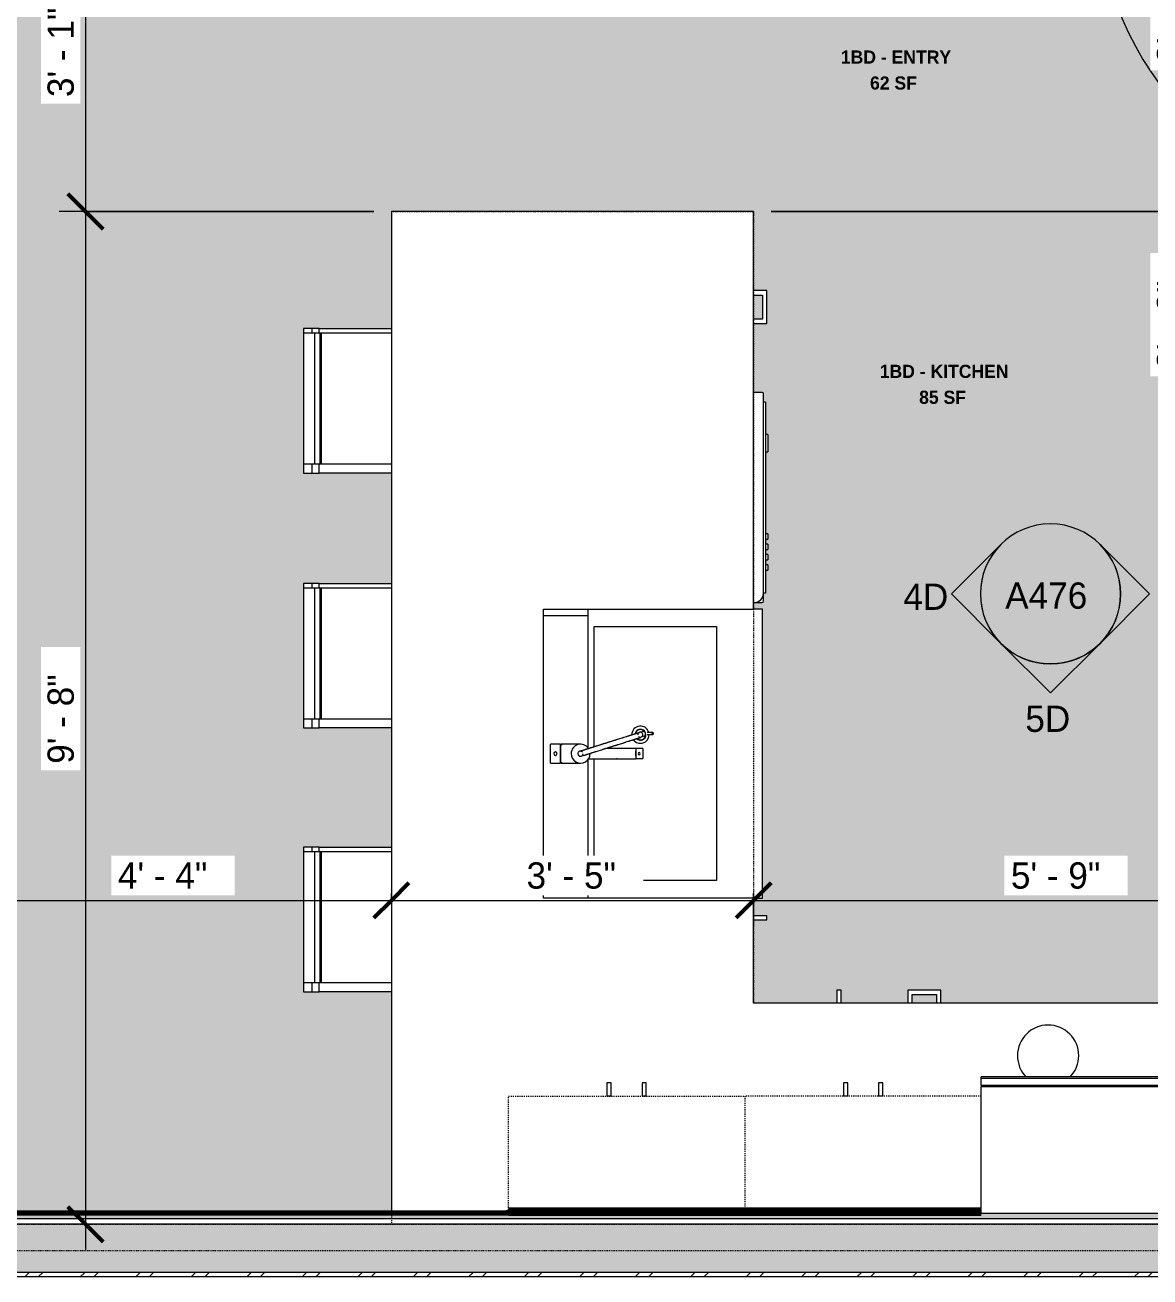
# Model space of a CAD drawing. Header units: inches. Extents: x 2887 to 5387, y 120 to 10852.
# Drawn here: x 4167.2 to 4295.7, y 10547.2 to 10690.2 of the extents above; entities that cross this region are included whole.
import ezdxf

# ---------------------------------------------------------------- set-up
doc = ezdxf.new("R2010")
doc.units = ezdxf.units.IN
doc.header["$MEASUREMENT"] = 0
doc.linetypes.add('Dash', pattern=[0.25, 0.125, -0.125])
doc.linetypes.add('Dash 3_32_', pattern=[0.1875, 0.09375, -0.09375])
for name, color, linetype, lineweight in [('0-3', 250, 'Continuous', 18), ('0-5', 130, 'Continuous', 5), ('A-ANNO-DIMS', 211, 'Continuous', 9), ('A-ANNO-DIMS-32', 211, 'Continuous', 9), ('A-AREA-IDEN', 2, 'Continuous', 9), ('A-DETL-1', 90, 'Dash 3_32_', 18), ('A-DOOR-1', 10, 'Continuous', 30), ('A-DOOR-2', 50, 'Continuous', 9), ('A-DOOR-FRAM-1', 10, 'Continuous', 30), ('A-WALL-1', 250, 'Continuous', 18), ('A-WALL-2', 113, 'Continuous', 70), ('A-WALL-3', 113, 'Continuous', 9), ('A-WALL-PATT-1', 50, 'Continuous', 9), ('A-WALL-PATT-2', 253, 'Continuous', 9), ('A-WALL-PATT-3', 8, 'Continuous', 9), ('G-ANNO-SYMB', 111, 'Continuous', 9), ('I-FURN', 30, 'Continuous', 9), ('I-WALL-1', 7, 'Continuous', 70), ('P-SANR-FIXT', 6, 'Continuous', 9), ('Q-CASE', 31, 'Continuous', 9), ('Q-CASE-3', 31, 'Dash', 9), ('Q-SPCQ', 91, 'Continuous', 9)]:
    doc.layers.add(name, color=color, linetype=linetype, lineweight=lineweight)
doc.layers.add('A-AREA-PATT-1', color=255, linetype='Continuous', lineweight=9, transparency=1)
doc.styles.add('Century Gothic', font='ufonts.com_century-gothic.ttf', dxfattribs={"height": 3})
doc.styles.add('Century Gothic_B_1', font='GOTHICB.TTF', dxfattribs={"height": 1.5})
doc.dimstyles.new('OD_1__HACK', dxfattribs={"dimscale": 12, "dimtxt": 3.132505, "dimasz": 0.333333, "dimexe": 0.25, "dimexo": 0.166667, "dimgap": 0.041667, "dimtad": 1, "dimdec": 0, "dimzin": 3, "dimdsep": 46, "dimlunit": 4, "dimtxsty": 'Century Gothic', "dimblk1": 'OBLIQUE', "dimblk2": 'OBLIQUE', "dimsah": 1, "dimcen": 0.09, "dimdle": 0.25, "dimazin": 0, "dimtfac": 1, "dimtdec": 4, "dimtix": 1, "dimtmove": 0, "dimatfit": 3, "dimfxl": 1, "dimtvp": 1, "dimtfill": 1, "dimfrac": 2, "dimtolj": 1, "dimtzin": 0, "dimarcsym": 2})
pattern_1 = [(0, (0, 0), (10.24, 2.56), [0.422, -7.258, 0.422, -7.258, -40.96]), (0, (0, 0), (10.24, 2.56), [-15.36, 0.422, -14.938, 0.422, -7.258, -17.92]), (0, (0, 0), (10.24, 2.56), [-38.4, 0.422, -4.698, 0.422, -12.378]), (120, (3.84, 1.28), (-7.33702503, 7.58810013), [0.422, -7.258, 0.422, -7.258, -40.96]), (120, (3.84, 1.28), (-7.33702503, 7.58810013), [-15.36, 0.422, -14.938, 0.422, -7.258, -17.92]), (120, (3.84, 1.28), (-7.33702503, 7.58810013), [-38.4, 0.422, -4.698, 0.422, -12.378]), (240, (5.12, 6.4), (-2.90297497, -10.14810013), [0.422, -7.258, 0.422, -7.258, -40.96]), (240, (5.12, 6.4), (-2.90297497, -10.14810013), [-15.36, 0.422, -14.938, 0.422, -7.258, -17.92]), (240, (5.12, 6.4), (-2.90297497, -10.14810013), [-38.4, 0.422, -4.698, 0.422, -12.378])]

# ---------------------------------------------------------------- blocks, each defined once
blk = doc.blocks.new('HOLLOW METAL - UNIT DOOR-2191979-2ND _ 3RD FLOOR - 1BD C - ADA TYPE B')
at = {"layer": 'A-DOOR-1'}
for p, q in [((18, 40.125), (16.25, 40.125)), ((16.25, 40.125), (16.25, 4.125)), ((18, 4.125), (18, 40.125)), ((16.25, 4.125), (18, 4.125))]:
    blk.add_line(p, q, dxfattribs=at)
at = {"layer": 'A-DOOR-2'}
blk.add_arc((18, 4.125), 36, 90, 180, dxfattribs=at)
at = {"layer": 'A-DOOR-FRAM-1'}
for p, q in [((-18, 4.125), (-20, 4.125)), ((-20, 4.125), (-20, -3.875)), ((-18, 2.1875), (-18, 4.125)), ((18, 4.125), (18, 2.1875)), ((20, 4.125), (18, 4.125)), ((20, -3.875), (20, 4.125)), ((-17.375, 2.1875), (-18, 2.1875)), ((-17.375, -1.9375), (-17.375, 2.1875)), ((18, 2.1875), (17.375, 2.1875)), ((17.375, 2.1875), (17.375, -1.9375)), ((-18, -3.875), (-18, -1.9375)), ((-18, -1.9375), (-17.375, -1.9375)), ((17.375, -1.9375), (18, -1.9375)), ((18, -1.9375), (18, -3.875)), ((-20, -3.875), (-18, -3.875)), ((18, -3.875), (20, -3.875))]:
    blk.add_line(p, q, dxfattribs=at)
blk = doc.blocks.new('CTR - 1st Phase - Common Walls_rvt-5-2ND _ 3RD FLOOR - 1BD C - ADA TYPE B')
at = {"layer": 'A-WALL-PATT-1'}
h = blk.add_hatch(dxfattribs=at)
h.set_pattern_fill('FP_1', color=256, style=0, pattern_type=2)
h.set_pattern_definition(pattern_1)
h.paths.add_polyline_path([(-3604.56, 10553.81), (-3487.3, 10553.81), (-3487.3, 10554.44), (-3745.41, 10554.44), (-3745.41, 10553.81), (-3609.48, 10553.81)], flags=0)
h.paths.add_polyline_path([(-3847.9, 10553.81), (-3783.41, 10553.81), (-3783.41, 10554.44), (-3852.47, 10554.44), (-3852.47, 10553.81)], flags=0)
h = blk.add_hatch(dxfattribs=at)
h.set_pattern_fill('FP_1', color=256, style=0, pattern_type=2)
h.set_pattern_definition(pattern_1)
h.paths.add_polyline_path([(-3852.47, 10547.16), (-3486.67, 10547.16), (-3486.67, 10547.19), (-3852.47, 10547.19)], flags=0)
at = {"layer": 'A-WALL-PATT-2'}
h = blk.add_hatch(dxfattribs=at)
h.set_pattern_fill('FP_2', color=256, style=0, pattern_type=2)
h.set_pattern_definition([(161.57, (0.16, 0.16), (-1.279773737, -0.000426766), [0, -9.107, 1.011, 0]), (18.43, (-0.16, 0.16), (-1.279773737, 0.000426766), [0, -9.107, 1.011, 0]), (108.43, (0.16, 0.16), (0.639452382, -3.199964008), [3.035, -7.083]), (71.57, (-0.16, 0.16), (0.639452382, 3.199964008), [3.035, -7.083])])
h.paths.add_polyline_path([(-3487.3, 10547.69), (-3486.67, 10547.69), (-3486.67, 10553.19), (-3852.47, 10553.19), (-3852.47, 10547.69), (-3491.48, 10547.69)], flags=0)
at = {"layer": 'A-WALL-PATT-3'}
h = blk.add_hatch(dxfattribs=at)
h.set_pattern_fill('FP_3', color=256, style=0, pattern_type=2)
h.set_pattern_definition([(45, (0, 0), (-3.1678384, 3.1678384), []), (45, (0, 4.8), (-3.1678384, 3.1678384), [])])
h.paths.add_polyline_path([(-3487.04, 10547.19), (-3486.67, 10547.19), (-3486.67, 10547.69), (-3852.47, 10547.69), (-3852.47, 10547.19), (-3487.3, 10547.19)], flags=0)
at = {"layer": 'A-WALL-1'}
for p, q in [((-3487.3, 10553.81), (-3745.41, 10553.81)), ((-3487.3, 10553.19), (-3745.41, 10553.19)), ((-3487.3, 10547.69), (-3852.47, 10547.69)), ((-3487.3, 10547.19), (-3852.47, 10547.19))]:
    blk.add_line(p, q, dxfattribs=at)
at = {"layer": 'I-WALL-1'}
blk.add_line((-3554.56, 10554.44), (-3745.41, 10554.44), dxfattribs=at)
at = {"layer": '0-3', "rotation": 89.99999999999359}
blk.add_blockref('HOLLOW METAL - UNIT DOOR-2191979-2ND _ 3RD FLOOR - 1BD C - ADA TYPE B', (-3501.17, 10686.89), dxfattribs=at)
blk = doc.blocks.new('Range - 24_ x 30_-2806124-2ND _ 3RD FLOOR - 1BD C - ADA TYPE B')
at = {"layer": 'Q-SPCQ'}
blk.add_line((28.75, -22), (29.5, -22), dxfattribs=at)
for centre, radius, start, end in [((6.5, -6), 3.5, 360, 180), ((23.5, -6), 3, 0, 180), ((6.5, -6), 3.5, 180, 223.5763), ((6.5, -6), 3.5, 316.4706, 0), ((23.5, -6), 3, 180, 209.3693), ((23.5, -6), 3, 306.1227, 0), ((6.5, -6), 3.5, 261.0228, 278.9772)]:
    blk.add_arc(centre, radius, start, end, dxfattribs=at)
blk = doc.blocks.new('Dishwasher_15404 - 34_ counter-2817256-2ND _ 3RD FLOOR - 1BD C - ADA TYPE B')
at = {"layer": 'Q-SPCQ'}
for p, q in [((26.68, 0), (25.74, 0)), ((26.87, -22.93), (26.87, -0.2)), ((27.12, -1.09), (26.87, -1.09)), ((27.12, -1.09), (27.12, -22.91)), ((27.37, -4.82), (27.12, -4.82)), ((27.37, -4.82), (27.37, -5.81)), ((27.12, -6.79), (27.37, -6.79)), ((27.37, -5.81), (27.37, -6.79)), ((27.37, -16.15), (27.12, -16.15)), ((27.12, -16.74), (27.37, -16.74)), ((27.37, -16.15), (27.37, -16.74)), ((27.37, -17.33), (27.12, -17.33)), ((27.12, -17.92), (27.37, -17.92)), ((27.37, -18.51), (27.12, -18.51)), ((27.37, -17.33), (27.37, -17.92)), ((27.37, -18.51), (27.37, -19.1)), ((27.12, -19.1), (27.37, -19.1)), ((27.37, -19.69), (27.12, -19.69)), ((27.37, -19.69), (27.37, -20.28)), ((27.12, -20.28), (27.37, -20.28)), ((25.74, -24), (25.8, -24)), ((25.8, -24), (26.68, -24)), ((27.12, -22.91), (26.87, -22.91)), ((26.87, -23.8), (26.87, -22.93))]:
    blk.add_line(p, q, dxfattribs=at)
for centre, radius, start, end in [((26.68, -0.2), 0.197, 360, 90), ((26.68, -0.2), 0.197, 15, 75), ((25.8, -22.93), 1.07, 270, 0), ((26.68, -23.8), 0.197, 270, 0)]:
    blk.add_arc(centre, radius, start, end, dxfattribs=at)
blk = doc.blocks.new('Bar_Stool_6722_1_ - Bar_Stool_6722_1_-1372833-2ND _ 3RD FLOOR - 1BD C - ADA TYPE B')
at = {"layer": 'I-FURN'}
for p, q in [((1, 0), (0, 0)), ((0, 0), (0, -0.98)), ((0, -0.98), (1, -0.98)), ((0, -0.98), (0, -1.78)), ((1, -1.24), (1, 0)), ((16, 0), (1, 0)), ((1, -1.91), (1, -1.24)), ((16, -1.24), (1, -1.24)), ((16.5, 0), (16, 0)), ((16, 0), (16, -1.24)), ((16, -0.98), (16.5, -0.98)), ((16, -1.24), (16, -1.91)), ((16.5, -0.98), (16.5, 0)), ((16.5, -1.78), (16.5, -0.98)), ((0, -1.78), (1, -1.78)), ((0, -10.02), (0, -1.78)), ((1, -1.91), (16, -1.91)), ((1, -2.03), (1, -1.91)), ((1, -10.02), (1, -2.03)), ((1, -2.03), (16, -2.03)), ((16, -1.78), (16.5, -1.78)), ((16, -1.91), (16, -2.03)), ((16, -2.03), (16, -10.02)), ((16.5, -1.78), (16.5, -10.02))]:
    blk.add_line(p, q, dxfattribs=at)
blk = doc.blocks.new('30quot_MicrowaveVent_11166 - 70cm miele oven-2804781-2ND _ 3RD FLOOR - 1BD C - ADA TYPE B')
at = {"layer": 'Q-CASE'}
for p, q in [((8.88, 16.6), (7.69, 16.6)), ((7.69, 15.63), (7.69, 16.55)), ((8.88, 16.55), (8.88, 15.63)), ((15.68, 15.6), (-14.2, 15.6)), ((-14.2, 15.39), (-14.2, 15.6)), ((-14.2, 14.61), (-14.2, 15.39)), ((15.68, 15.39), (-14.2, 15.39)), ((15.68, 14.61), (-14.2, 14.61)), ((-14.2, 0), (-14.2, 14.49)), ((-14.2, 14.49), (15.68, 14.49)), ((15.68, 15.6), (15.68, 15.39)), ((15.68, 15.39), (15.68, 14.61)), ((15.68, 14.49), (15.68, 0)), ((-14.2, 0), (15.68, 0))]:
    blk.add_line(p, q, dxfattribs=at)
blk = doc.blocks.new('300 Series Wall Hung Cabinet_302 - 27_ X 36_-2604985-2ND _ 3RD FLOOR - 1BD C - ADA TYPE B')
at = {"layer": 'Q-CASE'}
for p, q in [((-2.25, -13.19), (-1.76, -13.19)), ((-2.25, -13.19), (-2.25, -14.69)), ((-1.76, -14.69), (-1.76, -13.19)), ((1.75, -13.19), (2.24, -13.19)), ((1.75, -13.19), (1.75, -14.69)), ((2.24, -14.69), (2.24, -13.19)), ((-2.25, -14.69), (-1.76, -14.69)), ((1.75, -14.69), (2.24, -14.69))]:
    blk.add_line(p, q, dxfattribs=at)
at = {"layer": 'Q-CASE-3'}
for p, q in [((13.5, -0.19), (-13.5, -0.19)), ((-13.5, -0.19), (-13.5, -13.19)), ((13.5, -13.19), (13.5, -0.19)), ((-13.5, -13.19), (13.5, -13.19))]:
    blk.add_line(p, q, dxfattribs=at)
blk = doc.blocks.new('Base Cabinet 4 Drawer 254 - Base Cabinet 4 Drawer 254 15_-2584595-2ND _ 3RD FLOOR - 1BD C - ADA TYPE B')
at = {"layer": 'Q-CASE'}
for p, q in [((2.61, 25.5), (-1.14, 25.5)), ((-1.14, 25.5), (-1.14, 24)), ((-0.64, 24), (-0.64, 25)), ((-0.64, 25), (2.11, 25)), ((2.11, 25), (2.11, 24)), ((2.61, 24), (2.61, 25.5))]:
    blk.add_line(p, q, dxfattribs=at)
blk = doc.blocks.new('Vanity Cabinet-Double Door - 33_-2318066-2ND _ 3RD FLOOR - 1BD C - ADA TYPE B')
at = {"layer": 'Q-CASE'}
for p, q in [((-15.01, 6.79), (-15.01, 1.74)), ((16.49, 1.74), (16.49, 6.79))]:
    blk.add_line(p, q, dxfattribs=at)
blk = doc.blocks.new('Base Cabinet 3 Drawer 230 - Base Cabinet 3 Drawer 230 18_-2579417-2ND _ 3RD FLOOR - 1BD C - ADA TYPE B')
at = {"layer": 'Q-CASE'}
for p, q in [((2.61, 25.5), (-1.14, 25.5)), ((-1.14, 25.5), (-1.14, 24)), ((-0.64, 24), (-0.64, 25)), ((-0.64, 25), (2.11, 25)), ((2.11, 25), (2.11, 24)), ((2.61, 24), (2.61, 25.5))]:
    blk.add_line(p, q, dxfattribs=at)
blk = doc.blocks.new('kitchen_faucet_14143 - kitchen_faucet_14143-2439044-2ND _ 3RD FLOOR - 1BD C - ADA TYPE B')
at = {"layer": 'P-SANR-FIXT'}
for p, q in [((-6.3, 0.57), (-7.09, 0.57)), ((-7.09, -0.57), (-7.09, 0.57)), ((-0.9, 0.59), (-6.3, 0.59)), ((-6.3, 0.3), (-6.3, 0.59)), ((-6.3, 0.29), (-6.3, 0.15)), ((-6.3, 0.15), (-6.3, 0.29)), ((-6.3, 0.15), (-6.3, -0.15)), ((-6.3, -0.15), (-6.3, 0.15)), ((-3.97, 0.59), (-4.89, 0.59)), ((2.26, 1.08), (0, 1.08)), ((2.34, 1.02), (2.1, 1.02)), ((2.26, 1.08), (2.26, -1.08)), ((3.44, 1.08), (2.34, 1.08)), ((2.34, -1.08), (2.34, 1.08)), ((3.44, 1.08), (3.44, -1.08)), ((-7.09, -0.57), (-6.3, -0.57)), ((-6.3, -0.15), (-6.3, -0.29)), ((-6.3, -0.29), (-6.3, -0.15)), ((-6.3, -0.59), (-6.3, -0.3)), ((-6.3, -0.59), (-2.84, -0.59)), ((-4.89, -0.59), (-3.97, -0.59)), ((-0.93, -0.59), (-0.9, -0.59)), ((0, -1.08), (2.26, -1.08)), ((2.1, -1.02), (2.34, -1.02)), ((2.34, -1.08), (3.44, -1.08)), ((-7.58, -2.2), (-8.24, -2.2)), ((-8.24, -2.4), (-7.58, -2.4)), ((-7.41, -2.04), (-6.99, -1.91)), ((-6.81, -2.46), (-7.23, -2.59))]:
    blk.add_line(p, q, dxfattribs=at)
at = {"layer": 'P-SANR-FIXT', "flags": 128}
for points in [[(-0.06, 0.29), (-0.07, 0.29), (-0.07, 0.29), (-0.07, 0.29), (-0.07, 0.29), (-0.07, 0.29), (-0.08, 0.28), (-0.08, 0.28), (-0.09, 0.28), (-0.1, 0.28), (-0.1, 0.28), (-0.11, 0.27), (-0.26, 0.23), (-0.28, 0.22), (-0.3, 0.22), (-0.46, 0.16), (-0.49, 0.16), (-0.51, 0.15), (-0.54, 0.14), (-0.57, 0.13), (-0.6, 0.12), (-0.63, 0.11), (-0.66, 0.1), (-0.69, 0.09), (-0.72, 0.08), (-0.75, 0.07), (-0.78, 0.06), (-0.82, 0.05), (-0.85, 0.04), (-0.89, 0.03), (-0.92, 0.02), (-0.96, 0.01), (-1, 0), (-1.04, -0.02), (-1.07, -0.03), (-1.11, -0.04), (-1.15, -0.05), (-1.2, -0.07), (-1.24, -0.08), (-1.28, -0.09), (-1.32, -0.11), (-1.37, -0.12), (-1.41, -0.14), (-1.46, -0.15), (-1.5, -0.16), (-1.55, -0.18), (-1.6, -0.19), (-1.65, -0.21), (-1.69, -0.23), (-1.74, -0.24), (-1.79, -0.26), (-2.49, -0.48), (-2.55, -0.5), (-2.61, -0.51), (-2.67, -0.53), (-2.72, -0.55), (-2.78, -0.57), (-2.84, -0.59), (-2.9, -0.61), (-2.96, -0.62), (-3.02, -0.64), (-3.08, -0.66), (-3.14, -0.68), (-3.19, -0.7), (-3.25, -0.72), (-3.31, -0.74), (-3.37, -0.76), (-3.43, -0.77), (-3.49, -0.79), (-3.55, -0.81), (-3.61, -0.83), (-3.67, -0.85), (-3.73, -0.87), (-3.79, -0.89), (-3.85, -0.91), (-3.91, -0.92), (-3.97, -0.94), (-4.03, -0.96), (-4.09, -0.98), (-4.15, -1), (-4.21, -1.02), (-4.26, -1.04), (-4.32, -1.05), (-4.94, -1.25), (-4.99, -1.27), (-5.04, -1.28), (-5.09, -1.3), (-5.15, -1.31), (-5.2, -1.33), (-5.44, -1.41), (-5.48, -1.42), (-5.53, -1.43), (-5.57, -1.45), (-5.62, -1.46), (-5.66, -1.48), (-5.7, -1.49), (-5.75, -1.5), (-5.79, -1.52), (-5.83, -1.53), (-5.87, -1.54), (-5.91, -1.56), (-5.95, -1.57), (-5.99, -1.58), (-6.02, -1.59), (-6.06, -1.6), (-6.1, -1.61), (-6.13, -1.63), (-6.17, -1.64), (-6.2, -1.65), (-6.23, -1.66), (-6.26, -1.67), (-6.3, -1.68), (-6.33, -1.69), (-6.36, -1.7), (-6.38, -1.71), (-6.41, -1.71), (-6.44, -1.72), (-6.47, -1.73), (-6.49, -1.74), (-6.52, -1.75), (-6.54, -1.76), (-6.57, -1.76), (-6.59, -1.77), (-6.61, -1.78), (-6.63, -1.78), (-6.65, -1.79), (-6.67, -1.8), (-6.69, -1.8), (-6.71, -1.81), (-6.73, -1.81), (-6.74, -1.82), (-6.76, -1.82), (-6.77, -1.83), (-6.79, -1.83), (-6.8, -1.84), (-6.81, -1.84), (-6.83, -1.84), (-6.84, -1.85), (-6.85, -1.85), (-6.86, -1.85), (-6.87, -1.86), (-6.87, -1.86), (-6.88, -1.86), (-6.89, -1.86), (-6.89, -1.87), (-6.9, -1.87), (-6.9, -1.87), (-6.9, -1.87), (-6.91, -1.87), (-6.91, -1.87), (-6.91, -1.87), (-6.91, -1.87)], [(0.27, 0.18), (0.21, 0.23), (0.15, 0.28), (0.08, 0.3), (0, 0.3), (-0.08, 0.28), (-0.15, 0.25), (-0.2, 0.2), (-0.24, 0.13), (-0.27, 0.06), (-0.27, 0.02)], [(-0.22, -0.16), (-0.17, -0.22), (-0.1, -0.26), (-0.03, -0.28), (0.05, -0.29), (0.13, -0.27), (0.19, -0.23), (0.25, -0.18), (0.29, -0.12), (0.31, -0.04), (0.32, 0.03), (0.3, 0.11), (0.27, 0.18)], [(0.11, -0.27), (0.11, -0.27), (0.11, -0.27), (0.11, -0.28), (0.11, -0.28), (0.1, -0.28), (0.1, -0.28), (0.09, -0.28), (0.09, -0.28), (0.08, -0.28), (0.07, -0.29), (0.06, -0.29), (-0.08, -0.34), (-0.1, -0.34), (-0.12, -0.35), (-0.14, -0.35), (-0.16, -0.36), (-0.18, -0.37), (-0.2, -0.37), (-0.23, -0.38), (-0.25, -0.39), (-0.27, -0.4), (-0.3, -0.4), (-0.32, -0.41), (-0.35, -0.42), (-0.38, -0.43), (-0.41, -0.44), (-0.44, -0.45), (-0.46, -0.46), (-0.5, -0.47), (-0.53, -0.48), (-0.56, -0.49), (-0.59, -0.5), (-0.62, -0.51), (-0.66, -0.52), (-0.69, -0.53), (-0.73, -0.54), (-0.77, -0.55), (-0.8, -0.56), (-0.84, -0.58), (-0.88, -0.59), (-0.92, -0.6), (-0.96, -0.61), (-1, -0.63), (-1.04, -0.64), (-1.08, -0.65), (-1.13, -0.67), (-1.17, -0.68), (-1.22, -0.69), (-1.26, -0.71), (-1.31, -0.72), (-1.35, -0.74), (-1.4, -0.75), (-1.45, -0.77), (-1.5, -0.78), (-1.54, -0.8), (-1.59, -0.81), (-1.64, -0.83), (-1.69, -0.84), (-1.75, -0.86), (-1.8, -0.88), (-1.85, -0.89), (-1.9, -0.91), (-1.96, -0.93), (-2.01, -0.94), (-2.06, -0.96), (-2.12, -0.98), (-2.18, -1), (-2.23, -1.01), (-2.29, -1.03), (-2.34, -1.05), (-2.4, -1.07), (-2.46, -1.09), (-2.52, -1.1), (-2.57, -1.12), (-2.63, -1.14), (-2.69, -1.16), (-2.75, -1.18), (-2.81, -1.2), (-2.87, -1.21), (-2.93, -1.23), (-2.99, -1.25), (-3.05, -1.27), (-3.1, -1.29), (-3.16, -1.31), (-3.22, -1.33), (-3.28, -1.35), (-3.34, -1.37), (-3.4, -1.38), (-3.46, -1.4), (-3.52, -1.42), (-3.58, -1.44), (-3.64, -1.46), (-3.7, -1.48), (-3.76, -1.5), (-3.82, -1.52), (-3.88, -1.53), (-3.94, -1.55), (-4, -1.57), (-4.05, -1.59), (-4.11, -1.61), (-4.74, -1.8), (-4.79, -1.82), (-4.84, -1.84), (-4.89, -1.85), (-4.94, -1.87), (-4.99, -1.89), (-5.22, -1.96), (-5.27, -1.97), (-5.32, -1.99), (-5.36, -2), (-5.41, -2.02), (-5.45, -2.03), (-5.49, -2.04), (-5.54, -2.06), (-5.58, -2.07), (-5.62, -2.08), (-5.66, -2.1), (-5.7, -2.11), (-5.74, -2.12), (-5.78, -2.13), (-5.82, -2.15), (-5.85, -2.16), (-5.89, -2.17), (-5.93, -2.18), (-5.96, -2.19), (-6, -2.2), (-6.03, -2.21), (-6.06, -2.22), (-6.09, -2.23), (-6.13, -2.24), (-6.16, -2.25), (-6.19, -2.26), (-6.21, -2.27), (-6.24, -2.28), (-6.27, -2.29), (-6.3, -2.3), (-6.32, -2.3), (-6.35, -2.31), (-6.37, -2.32), (-6.39, -2.33), (-6.42, -2.33), (-6.44, -2.34), (-6.46, -2.35), (-6.48, -2.35), (-6.5, -2.36), (-6.52, -2.37), (-6.54, -2.37), (-6.55, -2.38), (-6.57, -2.38), (-6.59, -2.39), (-6.6, -2.39), (-6.61, -2.4), (-6.63, -2.4), (-6.64, -2.41), (-6.65, -2.41), (-6.66, -2.41), (-6.67, -2.42), (-6.68, -2.42), (-6.69, -2.42), (-6.7, -2.42), (-6.7, -2.43), (-6.71, -2.43), (-6.72, -2.43), (-6.72, -2.43), (-6.72, -2.43), (-6.73, -2.43), (-6.73, -2.43), (-6.73, -2.43), (-6.73, -2.43)], [(-6.59, -1.97), (-6.61, -1.94), (-6.67, -1.9), (-6.74, -1.87), (-6.82, -1.86), (-6.9, -1.87), (-6.97, -1.9), (-7.03, -1.94), (-7.08, -2), (-7.1, -2.08), (-7.11, -2.15)], [(-7.11, -2.15), (-7.1, -2.23), (-7.08, -2.3), (-7.03, -2.36), (-6.97, -2.41), (-6.9, -2.44), (-6.82, -2.45), (-6.74, -2.44), (-6.67, -2.41), (-6.61, -2.36), (-6.56, -2.3), (-6.53, -2.23), (-6.52, -2.15)]]:
    blk.add_lwpolyline(points, dxfattribs=at)
at = {"layer": 'P-SANR-FIXT'}
for centre, radius, start, end in [((-6.69, 0), 0.118, 0, 180), ((0, 0), 1.08, 360, 180), ((2.88, 0), 0.197, 0, 180), ((-6.83, -2.16), 0.984, 35.2428, 180), ((-6.69, 0), 0.118, 180, 360), ((0, 0), 1.08, 180, 181.7622), ((0, 0), 1.08, 212.8582, 360), ((2.88, 0), 0.197, 180, 0), ((-6.83, -2.16), 0.984, 180, 182.6491), ((-6.83, -2.16), 0.984, 193.8453, 360), ((-6.83, -2.16), 0.63, 45.7781, 180), ((-6.83, -2.16), 0.63, 180, 349.8101), ((-6.83, -2.16), 0.591, 168.6397, 180), ((-6.83, -2.16), 0.591, 180, 227.1165), ((-6.83, -2.16), 0.591, 48.0157, 168.6397), ((-6.83, -2.16), 0.591, 227.1165, 347.8677)]:
    blk.add_arc(centre, radius, start, end, dxfattribs=at)
for centre, major_axis, ratio, start_param, end_param in [((-3.97, 0), (0, 0.591), 0.906308, 6.104473, 6.736574), ((-3.97, 0), (0, 0.591), 0.906308, 2.688204, 3.320305), ((-8.24, -2.3), (0, 0.0984), 0.984808, 4.712389, 7.853982), ((-8.24, -2.3), (0, 0.0984), 0.984808, 1.570796, 4.712389)]:
    blk.add_ellipse(centre, major_axis=major_axis, ratio=ratio, start_param=start_param, end_param=end_param, dxfattribs=at)
blk = doc.blocks.new('Stainless Steel Farmhous Kitchen Sink - Stainless Steel Farmhous Kitchen Sink-2443921-2ND _ 3RD FLOOR - 1BD C - ADA TYPE B')
at = {"layer": 'P-SANR-FIXT'}
for p, q in [((-17.22, -2.25), (-33, -2.25)), ((0, -2.25), (-15.78, -2.25)), ((-31, -16.96), (-31, -3)), ((-31, -3), (-17.09, -3)), ((-15.72, -3), (-2, -3)), ((-2, -3), (-2, -16.96)), ((-2, -16.96), (-31, -16.96)), ((-33, -21.2), (-33, -22.2)), ((0, -22.2), (0, -21.2)), ((-33, -22.2), (0, -22.2))]:
    blk.add_line(p, q, dxfattribs=at)
blk = doc.blocks.new('Base Cabinet Corner 197 - Base Cabinet Corner 197-2565125-2ND _ 3RD FLOOR - 1BD C - ADA TYPE B')
at = {"layer": 'Q-CASE'}
for p, q in [((10.24, -24), (10.24, -25.5)), ((10.73, -25.5), (10.73, -24)), ((10.24, -25.5), (10.73, -25.5)), ((2.23, -33.51), (0.74, -33.51)), ((0.74, -34), (2.23, -34)), ((2.23, -34), (2.23, -33.51))]:
    blk.add_line(p, q, dxfattribs=at)
blk = doc.blocks.new('300 Series Wall Hung Cabinet_302 - 27_ X 36_-2605031-2ND _ 3RD FLOOR - 1BD C - ADA TYPE B')
at = {"layer": 'Q-CASE'}
for p, q in [((-1.76, 14.69), (-2.25, 14.69)), ((-2.25, 14.69), (-2.25, 13.19)), ((-1.76, 13.19), (-1.76, 14.69)), ((2.24, 14.69), (1.75, 14.69)), ((1.75, 14.69), (1.75, 13.19)), ((2.24, 13.19), (2.24, 14.69)), ((-1.76, 13.19), (-2.25, 13.19)), ((2.24, 13.19), (1.75, 13.19))]:
    blk.add_line(p, q, dxfattribs=at)
at = {"layer": 'Q-CASE-3'}
for p, q in [((-13.5, 0.19), (-13.5, 13.19)), ((-13.5, 13.19), (13.5, 13.19)), ((13.5, 13.19), (13.5, 0.19)), ((13.5, 0.19), (-13.5, 0.19))]:
    blk.add_line(p, q, dxfattribs=at)
blk = doc.blocks.new('Elevation - Filled Arrow-152140-2ND _ 3RD FLOOR - 1BD C - ADA TYPE B')
at = {"layer": 'G-ANNO-SYMB'}
for start, end in [(360, 180), (180, 360)]:
    blk.add_arc((0, 0), 0.25, start, end, dxfattribs=at)
blk = doc.blocks.new('Elevation - Filled Arrow-151867-2ND _ 3RD FLOOR - 1BD C - ADA TYPE B')
at = {"layer": 'G-ANNO-SYMB'}
for p, q in [((0, 0.3536), (-0.1768, 0.1768)), ((0.1768, 0.1768), (0, 0.3536))]:
    blk.add_line(p, q, dxfattribs=at)
blk.add_arc((0, 0), 0.25, 45, 135, dxfattribs=at)
blk = doc.blocks.new('DIMBLOCK99-2ND _ 3RD FLOOR - 1BD C - ADA TYPE B')
at = {"layer": 'A-ANNO-DIMS-32', "lineweight": 50}
for p, q in [((4157.05, 10590.18), (4159.05, 10592.18)), ((4209.02, 10590.18), (4211.02, 10592.18)), ((4157.05, 10590.18), (4155.05, 10588.18)), ((4209.02, 10590.18), (4207.02, 10588.18))]:
    blk.add_line(p, q, dxfattribs=at)
at = {"layer": 'A-ANNO-DIMS-32'}
for p, q in [((4157.05, 10591.01), (4157.05, 10587.18)), ((4157.05, 10590.18), (4157.05, 10591.01)), ((4157.05, 10590.18), (4209.02, 10590.18)), ((4209.02, 10591.01), (4209.02, 10587.18)), ((4209.02, 10590.18), (4209.02, 10591.01))]:
    blk.add_line(p, q, dxfattribs=at)
at = {"layer": 'A-ANNO-DIMS-32', "color": 0, "insert": (4177.79, 10594.52), "char_height": 3, "width": 12.5897, "attachment_point": 1, "line_spacing_factor": 0.984502, "style": 'Century Gothic', "bg_fill": 3, "box_fill_scale": 1.25, "bg_fill_color": 256, "bg_fill_true_color": 13158600, "bg_fill_transparency": 0}
blk.add_mtext('4\' - 4"', dxfattribs=at)
blk = doc.blocks.new('_Oblique')
at = {"color": 0, "linetype": 'ByBlock', "lineweight": -2}
blk.add_line((-0.5, -0.5), (0.5, 0.5), dxfattribs=at)
blk = doc.blocks.new('DIMBLOCK100-2ND _ 3RD FLOOR - 1BD C - ADA TYPE B')
at = {"layer": 'A-ANNO-DIMS-32', "lineweight": 50}
for p, q in [((4209.02, 10590.18), (4211.02, 10592.18)), ((4250.4, 10590.18), (4252.4, 10592.18)), ((4209.02, 10590.18), (4207.02, 10588.18)), ((4250.4, 10590.18), (4248.4, 10588.18))]:
    blk.add_line(p, q, dxfattribs=at)
at = {"layer": 'A-ANNO-DIMS-32'}
for p, q in [((4209.02, 10591.01), (4209.02, 10587.18)), ((4209.02, 10590.18), (4209.02, 10591.01)), ((4209.02, 10590.18), (4250.4, 10590.18)), ((4250.4, 10591.01), (4250.4, 10587.18)), ((4250.4, 10590.18), (4250.4, 10591.01))]:
    blk.add_line(p, q, dxfattribs=at)
at = {"layer": 'A-ANNO-DIMS-32', "color": 0, "insert": (4224.46, 10594.52), "char_height": 3, "width": 12.5897, "attachment_point": 1, "line_spacing_factor": 0.984502, "style": 'Century Gothic', "bg_fill": 3, "box_fill_scale": 1.25, "bg_fill_color": 256, "bg_fill_true_color": 13158600, "bg_fill_transparency": 0}
blk.add_mtext('3\' - 5"', dxfattribs=at)
blk = doc.blocks.new('DIMBLOCK101-2ND _ 3RD FLOOR - 1BD C - ADA TYPE B')
at = {"layer": 'A-ANNO-DIMS-32', "lineweight": 50}
for p, q in [((4250.4, 10590.18), (4252.4, 10592.18)), ((4319.65, 10590.18), (4321.65, 10592.18)), ((4250.4, 10590.18), (4248.4, 10588.18)), ((4319.65, 10590.18), (4317.65, 10588.18))]:
    blk.add_line(p, q, dxfattribs=at)
at = {"layer": 'A-ANNO-DIMS-32'}
for p, q in [((4250.4, 10591.01), (4250.4, 10587.18)), ((4250.4, 10590.18), (4250.4, 10591.01)), ((4250.4, 10590.18), (4319.65, 10590.18)), ((4319.65, 10591.01), (4319.65, 10587.18)), ((4319.65, 10590.18), (4319.65, 10591.01))]:
    blk.add_line(p, q, dxfattribs=at)
at = {"layer": 'A-ANNO-DIMS-32', "color": 0, "insert": (4279.78, 10594.52), "char_height": 3, "width": 12.5897, "attachment_point": 1, "line_spacing_factor": 0.984502, "style": 'Century Gothic', "bg_fill": 3, "box_fill_scale": 1.25, "bg_fill_color": 256, "bg_fill_true_color": 13158600, "bg_fill_transparency": 0}
blk.add_mtext('5\' - 9"', dxfattribs=at)
blk = doc.blocks.new('DIMBLOCK105-2ND _ 3RD FLOOR - 1BD C - ADA TYPE B')
at = {"layer": 'A-ANNO-DIMS-32', "lineweight": 50}
for p, q in [((4174.09, 10705.5), (4172.09, 10707.5)), ((4174.09, 10705.5), (4176.09, 10703.5)), ((4174.09, 10668.86), (4172.09, 10670.86)), ((4174.09, 10668.86), (4176.09, 10666.86))]:
    blk.add_line(p, q, dxfattribs=at)
at = {"layer": 'A-ANNO-DIMS-32'}
for p, q in [((4174.92, 10705.5), (4171.09, 10705.5)), ((4174.09, 10705.5), (4174.09, 10668.86)), ((4174.09, 10705.5), (4174.92, 10705.5)), ((4207.02, 10668.86), (4171.09, 10668.86)), ((4174.09, 10668.86), (4207.02, 10668.86))]:
    blk.add_line(p, q, dxfattribs=at)
at = {"layer": 'A-ANNO-DIMS-32', "color": 0, "insert": (4169.75, 10681.93), "char_height": 3, "width": 12.5897, "attachment_point": 1, "rotation": 90, "line_spacing_factor": 0.984502, "style": 'Century Gothic', "bg_fill": 3, "box_fill_scale": 1.25, "bg_fill_color": 256, "bg_fill_true_color": 13158600, "bg_fill_transparency": 0}
blk.add_mtext('3\' - 1"', dxfattribs=at)
blk = doc.blocks.new('DIMBLOCK106-2ND _ 3RD FLOOR - 1BD C - ADA TYPE B')
at = {"layer": 'A-ANNO-DIMS-32', "lineweight": 50}
for p, q in [((4174.09, 10668.86), (4172.09, 10670.86)), ((4174.09, 10668.86), (4176.09, 10666.86)), ((4174.09, 10553.19), (4172.09, 10555.19)), ((4174.09, 10553.19), (4176.09, 10551.19))]:
    blk.add_line(p, q, dxfattribs=at)
at = {"layer": 'A-ANNO-DIMS-32'}
for p, q in [((4207.02, 10668.86), (4171.09, 10668.86)), ((4174.09, 10668.86), (4174.09, 10550.19)), ((4174.09, 10668.86), (4207.02, 10668.86)), ((4174.92, 10553.19), (4171.09, 10553.19)), ((4174.09, 10553.19), (4174.92, 10553.19))]:
    blk.add_line(p, q, dxfattribs=at)
at = {"layer": 'A-ANNO-DIMS-32', "color": 0, "insert": (4169.75, 10605.78), "char_height": 3, "width": 12.5897, "attachment_point": 1, "rotation": 90, "line_spacing_factor": 0.984502, "style": 'Century Gothic', "bg_fill": 3, "box_fill_scale": 1.25, "bg_fill_color": 256, "bg_fill_true_color": 13158600, "bg_fill_transparency": 0}
blk.add_mtext('9\' - 8"', dxfattribs=at)
blk = doc.blocks.new('DIMBLOCK110-2ND _ 3RD FLOOR - 1BD C - ADA TYPE B')
at = {"layer": 'A-ANNO-DIMS-32', "lineweight": 50}
for p, q in [((4300.8, 10713.12), (4298.8, 10715.12)), ((4300.8, 10713.12), (4302.8, 10711.12)), ((4300.8, 10668.86), (4298.8, 10670.86)), ((4300.8, 10668.86), (4302.8, 10666.86))]:
    blk.add_line(p, q, dxfattribs=at)
at = {"layer": 'A-ANNO-DIMS-32'}
for p, q in [((4310.58, 10713.12), (4297.8, 10713.12)), ((4300.8, 10713.12), (4300.8, 10668.86)), ((4300.8, 10713.12), (4310.58, 10713.12)), ((4252.4, 10668.86), (4303.8, 10668.86)), ((4300.8, 10668.86), (4252.4, 10668.86))]:
    blk.add_line(p, q, dxfattribs=at)
at = {"layer": 'A-ANNO-DIMS-32', "color": 0, "insert": (4296.46, 10685.75), "char_height": 3, "width": 12.5897, "attachment_point": 1, "rotation": 90, "line_spacing_factor": 0.984502, "style": 'Century Gothic', "bg_fill": 3, "box_fill_scale": 1.25, "bg_fill_color": 256, "bg_fill_true_color": 13158600, "bg_fill_transparency": 0}
blk.add_mtext('3\' - 8"', dxfattribs=at)
blk = doc.blocks.new('DIMBLOCK111-2ND _ 3RD FLOOR - 1BD C - ADA TYPE B')
at = {"layer": 'A-ANNO-DIMS-32', "lineweight": 50}
for p, q in [((4300.8, 10668.86), (4298.8, 10670.86)), ((4300.8, 10668.86), (4302.8, 10666.86)), ((4300.8, 10643.19), (4298.8, 10645.19)), ((4300.8, 10643.19), (4302.8, 10641.19))]:
    blk.add_line(p, q, dxfattribs=at)
at = {"layer": 'A-ANNO-DIMS-32'}
for p, q in [((4252.4, 10668.86), (4303.8, 10668.86)), ((4300.8, 10668.86), (4252.4, 10668.86)), ((4300.8, 10668.86), (4300.8, 10643.19)), ((4324.03, 10643.19), (4297.8, 10643.19)), ((4300.8, 10643.19), (4324.03, 10643.19))]:
    blk.add_line(p, q, dxfattribs=at)
at = {"layer": 'A-ANNO-DIMS-32', "color": 0, "insert": (4296.46, 10650.78), "char_height": 3, "width": 12.5897, "attachment_point": 1, "rotation": 90, "line_spacing_factor": 0.984502, "style": 'Century Gothic', "bg_fill": 3, "box_fill_scale": 1.25, "bg_fill_color": 256, "bg_fill_true_color": 13158600, "bg_fill_transparency": 0}
blk.add_mtext('2\' - 2"', dxfattribs=at)

msp = doc.modelspace()

# ---------------------------------------------------------------- hatches: boundary and pattern name
at = {"layer": 'A-AREA-PATT-1'}
h = msp.add_hatch(color=256, dxfattribs=at)
h.paths.add_polyline_path([(4253.87, 10661.79), (4325.65, 10661.79), (4325.65, 10668.89), (4327.59, 10668.89), (4327.59, 10669.51), (4329.53, 10669.51), (4329.53, 10704.26), (4327.59, 10704.26), (4327.59, 10704.89), (4325.65, 10704.89), (4325.65, 10710.33), (4309.79, 10710.33), (4309.79, 10719.25), (4309.2, 10719.25), (4309.2, 10722.25), (4312.58, 10722.25), (4312.58, 10758.25), (4309.2, 10758.25), (4309.2, 10761.25), (4309.79, 10761.25), (4309.79, 10764.4), (4284.58, 10764.4), (4284.58, 10763.81), (4281.58, 10763.81), (4281.58, 10767.19), (4247.58, 10767.19), (4247.58, 10763.81), (4244.87, 10763.81), (4244.87, 10762.75), (4245.2, 10762.75), (4245.2, 10760.25), (4244.45, 10760.25), (4244.45, 10760), (4243.08, 10760), (4243.08, 10737), (4244.45, 10737), (4244.45, 10711.75), (4245.2, 10711.75), (4245.2, 10709.25), (4244.87, 10709.25), (4244.87, 10702.71), (4209.02, 10702.71), (4209.02, 10668.86), (4250.4, 10668.86), (4250.4, 10661.79), (4252.2, 10661.79)], flags=0)
h.paths.add_polyline_path([(4325.26, 10703.14), (4289.65, 10703.14), (4289.65, 10704.89), (4325.65, 10704.89), (4325.65, 10703.14)], flags=0)
h.paths.add_polyline_path([(4243.08, 10712), (4243.08, 10735), (4242.08, 10735), (4242.08, 10712)], flags=0)
h = msp.add_hatch(color=256, dxfattribs=at)
h.paths.add_polyline_path([(4198.56, 10554.44), (4209.02, 10554.44), (4209.02, 10579.75), (4199, 10579.75), (4199, 10596.25), (4209.02, 10596.25), (4209.02, 10609.87), (4199, 10609.87), (4199, 10626.37), (4209.02, 10626.37), (4209.02, 10638.99), (4199, 10638.99), (4199, 10655.49), (4209.02, 10655.49), (4209.02, 10702.71), (4178.58, 10702.71), (4178.58, 10702.12), (4175.58, 10702.12), (4175.58, 10705.5), (4141.58, 10705.5), (4141.58, 10702.12), (4138.58, 10702.12), (4138.58, 10702.71), (3979.1, 10702.71), (3979.1, 10554.44), (4030.54, 10554.44), (4030.54, 10569.31), (4031.2, 10569.31), (4031.2, 10569.35), (4031.69, 10569.35), (4031.69, 10569.31), (4046.88, 10569.31), (4046.88, 10569.35), (4047.88, 10569.35), (4047.88, 10569.31), (4048.54, 10569.31), (4048.54, 10565.31), (4084.54, 10565.31), (4084.54, 10569.31), (4085.2, 10569.31), (4085.2, 10569.35), (4086.2, 10569.35), (4086.2, 10569.31), (4101.39, 10569.31), (4101.39, 10569.35), (4101.88, 10569.35), (4101.88, 10569.31), (4102.54, 10569.31), (4102.54, 10554.44), (4170.41, 10554.44)], flags=0)
h.paths.add_polyline_path([(4149.55, 10566.26), (4122.05, 10566.26), (4122.05, 10572.26), (4121.05, 10572.26), (4121.05, 10608.26), (4122.05, 10608.26), (4122.05, 10614.26), (4157.05, 10614.26), (4157.05, 10566.26), (4153.04, 10566.26)], flags=0)
h.paths.add_polyline_path([(4001.48, 10566.26), (3983.05, 10566.26), (3983.05, 10614.26), (4018.05, 10614.26), (4018.05, 10608.26), (4019.05, 10608.26), (4019.05, 10572.26), (4018.05, 10572.26), (4018.05, 10566.26), (4006.57, 10566.26)], flags=0)
h.paths.add_polyline_path([(4089.53, 10617.59), (4034.05, 10617.59), (4034.05, 10618.59), (4028.05, 10618.59), (4028.05, 10653.59), (4112.05, 10653.59), (4112.05, 10618.59), (4106.05, 10618.59), (4106.05, 10617.59)], flags=0)
h = msp.add_hatch(color=256, dxfattribs=at)
h.paths.add_polyline_path([(4250.4, 10578.44), (4259.91, 10578.44), (4259.91, 10579.93), (4260.4, 10579.93), (4260.4, 10578.44), (4268.02, 10578.44), (4268.02, 10579.94), (4271.77, 10579.94), (4271.77, 10578.44), (4309.67, 10578.44), (4309.67, 10579.94), (4310.15, 10579.94), (4310.15, 10578.44), (4319.65, 10578.44), (4319.65, 10587.95), (4318.16, 10587.95), (4318.16, 10588.44), (4319.65, 10588.44), (4319.65, 10596.06), (4318.15, 10596.06), (4318.15, 10599.81), (4319.65, 10599.81), (4319.65, 10606.54), (4343.65, 10606.54), (4343.65, 10642.81), (4325.65, 10642.81), (4325.65, 10661.79), (4250.4, 10661.79), (4250.4, 10659.81), (4251.9, 10659.81), (4251.9, 10656.06), (4250.4, 10656.06), (4250.4, 10648.19), (4251.38, 10648.18), (4251.47, 10648.13), (4251.52, 10648.04), (4251.53, 10647.99), (4251.53, 10647.1), (4251.78, 10647.1), (4251.78, 10643.37), (4252.03, 10643.37), (4252.03, 10641.4), (4251.78, 10641.4), (4251.78, 10632.04), (4252.03, 10632.04), (4252.03, 10631.45), (4251.78, 10631.45), (4251.78, 10630.86), (4252.03, 10630.86), (4252.03, 10630.27), (4251.78, 10630.27), (4251.78, 10629.68), (4252.03, 10629.68), (4252.03, 10629.09), (4251.78, 10629.09), (4251.78, 10628.5), (4252.03, 10628.5), (4252.03, 10627.91), (4251.78, 10627.91), (4251.78, 10625.28), (4251.53, 10625.27), (4251.52, 10624.33), (4251.5, 10624.29), (4251.47, 10624.25), (4251.35, 10624.19), (4251.33, 10624.19), (4250.4, 10624.18), (4250.4, 10623.44), (4251.4, 10623.44), (4251.4, 10590.44), (4250.4, 10590.44), (4250.4, 10588.43), (4251.9, 10588.43), (4251.9, 10587.94), (4250.4, 10587.94), (4250.4, 10583.92)], flags=0)
h.paths.add_polyline_path([(4268.95, 10578.44), (4271.27, 10578.44), (4271.27, 10579.44), (4268.52, 10579.44), (4268.52, 10578.44)], flags=0)
h.paths.add_polyline_path([(4319.65, 10596.56), (4319.65, 10599.32), (4318.65, 10599.32), (4318.65, 10596.56)], flags=0)
h.paths.add_polyline_path([(4319.65, 10606.79), (4311.65, 10606.79), (4311.65, 10642.54), (4341.65, 10642.54), (4341.65, 10606.79), (4319.72, 10606.79)], flags=0)
h.paths.add_polyline_path([(4251.4, 10656.56), (4251.4, 10659.32), (4250.4, 10659.32), (4250.4, 10656.56)], flags=0)

# ---------------------------------------------------------------- linework, layer by layer
at = {"layer": 'A-DETL-1'}
for p, q in [((4209.02, 10668.86), (4250.4, 10668.86)), ((4209.02, 10668.86), (4209.02, 10553.19)), ((4250.4, 10668.86), (4250.4, 10578.44)), ((4319.65, 10578.44), (4250.4, 10578.44)), ((3978.48, 10553.19), (4346.98, 10553.19)), ((3978.68, 10550.19), (4344.48, 10550.19))]:
    msp.add_line(p, q, dxfattribs=at)
at = {"layer": 'A-WALL-2'}
for p, q in [((4276.4, 10554.81), (4222.4, 10554.81)), ((4222.4, 10554.81), (4222.4, 10554.44)), ((4222.4, 10554.44), (4276.4, 10554.44))]:
    msp.add_line(p, q, dxfattribs=at)
at = {"layer": 'A-WALL-3'}
for p, q in [((4250.4, 10668.86), (4209.02, 10668.86)), ((4209.02, 10668.86), (4209.02, 10554.44)), ((4250.4, 10623.44), (4250.4, 10668.86)), ((4226.4, 10590.44), (4226.4, 10623.44)), ((4226.4, 10623.44), (4250.4, 10623.44)), ((4250.4, 10590.44), (4226.4, 10590.44)), ((4250.4, 10578.44), (4250.4, 10590.44)), ((4319.65, 10578.44), (4250.4, 10578.44))]:
    msp.add_line(p, q, dxfattribs=at)

# ---------------------------------------------------------------- block references
at = {"layer": '0-5'}
msp.add_blockref('CTR - 1st Phase - Common Walls_rvt-5-2ND _ 3RD FLOOR - 1BD C - ADA TYPE B', (7830.95, 0), dxfattribs=at)
at = {"layer": 'G-ANNO-SYMB', "xscale": 31.99999999999999, "yscale": 31.99999999999999, "zscale": 31.99999999999999}
msp.add_blockref('Elevation - Filled Arrow-152140-2ND _ 3RD FLOOR - 1BD C - ADA TYPE B', (4284.3, 10625.18), dxfattribs=at)
at = {"layer": 'G-ANNO-SYMB', "xscale": 31.99999999999999, "yscale": 31.99999999999999, "zscale": 31.99999999999999, "rotation": 89.99999999999866}
msp.add_blockref('Elevation - Filled Arrow-151867-2ND _ 3RD FLOOR - 1BD C - ADA TYPE B', (4284.3, 10625.18), dxfattribs=at)
at = {"layer": 'G-ANNO-SYMB', "extrusion": (0, 0, -1), "xscale": 31.99999999999999, "yscale": 31.99999999999999, "zscale": 31.99999999999999}
for rotation in [90.00000000000114, 180]:
    msp.add_blockref('Elevation - Filled Arrow-151867-2ND _ 3RD FLOOR - 1BD C - ADA TYPE B', (-4284.3, 10625.18), dxfattribs=dict(at, rotation=rotation))
at = {"layer": 'I-FURN', "rotation": 89.99999999994714}
for p in [(4199, 10638.99), (4199, 10609.87), (4199, 10579.75)]:
    msp.add_blockref('Bar_Stool_6722_1_ - Bar_Stool_6722_1_-1372833-2ND _ 3RD FLOOR - 1BD C - ADA TYPE B', p, dxfattribs=at)
at = {"layer": 'P-SANR-FIXT'}
for name, p, rotation in [('Stainless Steel Farmhous Kitchen Sink - Stainless Steel Farmhous Kitchen Sink-2443921-2ND _ 3RD FLOOR - 1BD C - ADA TYPE B', (4229.2, 10623.44), 89.9999999999165), ('kitchen_faucet_14143 - kitchen_faucet_14143-2439044-2ND _ 3RD FLOOR - 1BD C - ADA TYPE B', (4230.64, 10606.94), 180)]:
    msp.add_blockref(name, p, dxfattribs=dict(at, rotation=rotation))
at = {"layer": 'Q-CASE'}
for name, p, rotation in [('Base Cabinet 3 Drawer 230 - Base Cabinet 3 Drawer 230 18_-2579417-2ND _ 3RD FLOOR - 1BD C - ADA TYPE B', (4226.4, 10658.68), 269.9999999999678), ('Vanity Cabinet-Double Door - 33_-2318066-2ND _ 3RD FLOOR - 1BD C - ADA TYPE B', (4224.65, 10607.68), 270.0000000000118), ('Base Cabinet Corner 197 - Base Cabinet Corner 197-2565125-2ND _ 3RD FLOOR - 1BD C - ADA TYPE B', (4226.4, 10577.7), 90.00000000001207), ('300 Series Wall Hung Cabinet_302 - 27_ X 36_-2604985-2ND _ 3RD FLOOR - 1BD C - ADA TYPE B', (4262.9, 10554.63), 180)]:
    msp.add_blockref(name, p, dxfattribs=dict(at, rotation=rotation))
for name, p in [('Base Cabinet 4 Drawer 254 - Base Cabinet 4 Drawer 254 15_-2584595-2ND _ 3RD FLOOR - 1BD C - ADA TYPE B', (4269.16, 10554.44)), ('30quot_MicrowaveVent_11166 - 70cm miele oven-2804781-2ND _ 3RD FLOOR - 1BD C - ADA TYPE B', (4290.6, 10554.44)), ('300 Series Wall Hung Cabinet_302 - 27_ X 36_-2605031-2ND _ 3RD FLOOR - 1BD C - ADA TYPE B', (4235.9, 10554.63))]:
    msp.add_blockref(name, p, dxfattribs=at)
at = {"layer": 'Q-SPCQ'}
for name, p in [('Dishwasher_15404 - 34_ counter-2817256-2ND _ 3RD FLOOR - 1BD C - ADA TYPE B', (4224.65, 10648.19)), ('Range - 24_ x 30_-2806124-2ND _ 3RD FLOOR - 1BD C - ADA TYPE B', (4277.53, 10578.44))]:
    msp.add_blockref(name, p, dxfattribs=at)

# ---------------------------------------------------------------- texts
at = {"layer": 'G-ANNO-SYMB', "char_height": 3, "attachment_point": 1, "style": 'Century Gothic'}
for s, insert, width in [('4D', (4267.5, 10626.36), 6.666), ('A476', (4279.13, 10626.49), 12.221), ('5D', (4281.43, 10612.42), 6.666)]:
    msp.add_mtext(s, dxfattribs=dict(at, insert=insert, width=width))

# ---------------------------------------------------------------- next in the draw order: dimensions: what is measured, and where the dimension line sits
at = {"layer": 'A-ANNO-DIMS'}
for base, p1, p2, override, picture, middle in [((4300.8, 10668.86), (4312.58, 10713.12), (4250.4, 10668.86), {"dimpost": '<>', "dimfxl": 76.323544}, 'DIMBLOCK110-2ND _ 3RD FLOOR - 1BD C - ADA TYPE B', (4298.73, 10690.99)), ((4174.09, 10668.86), (4176.92, 10705.5), (4209.02, 10668.86), {"dimpost": '<>', "dimfxl": 48.706795}, 'DIMBLOCK105-2ND _ 3RD FLOOR - 1BD C - ADA TYPE B', (4172.02, 10687.18))]:
    dim = msp.add_linear_dim(base=base, p1=p1, p2=p2, angle=90, dimstyle='OD_1__HACK', override=override, dxfattribs=at)
    dim.commit()
    dim.dimension.update_dxf_attribs({"geometry": picture, "text_midpoint": middle})
dim = msp.add_linear_dim(base=(4209.02, 10590.18), p1=(4157.05, 10593.01), p2=(4209.02, 10593.01), dimstyle='OD_1__HACK', override={"dimpost": '<>', "dimfxl": 51.971141}, dxfattribs=at)
dim.commit()
dim.dimension.update_dxf_attribs({"geometry": 'DIMBLOCK99-2ND _ 3RD FLOOR - 1BD C - ADA TYPE B', "text_midpoint": (4183.04, 10592.22)})

# ---------------------------------------------------------------- next in the draw order: texts
at = {"layer": 'A-AREA-IDEN', "char_height": 1.5, "attachment_point": 1, "style": 'Century Gothic_B_1'}
for s, insert, width in [('1BD - ENTRY', (4260.36, 10687.25), 13.837), ('62 SF', (4263.69, 10684.29), 5.757)]:
    msp.add_mtext(s, dxfattribs=dict(at, insert=insert, width=width))

# ---------------------------------------------------------------- next in the draw order: dimensions: what is measured, and where the dimension line sits
at = {"layer": 'A-ANNO-DIMS'}
dim = msp.add_linear_dim(base=(4300.8, 10643.19), p1=(4250.4, 10668.86), p2=(4326.03, 10643.19), angle=90, dimstyle='OD_1__HACK', override={"dimpost": '<>', "dimfxl": 79.871073}, dxfattribs=at)
dim.commit()
dim.dimension.update_dxf_attribs({"geometry": 'DIMBLOCK111-2ND _ 3RD FLOOR - 1BD C - ADA TYPE B', "text_midpoint": (4298.77, 10656.03)})
dim = msp.add_linear_dim(base=(4250.4, 10590.18), p1=(4209.02, 10593.01), p2=(4250.4, 10593.01), dimstyle='OD_1__HACK', override={"dimpost": '<>', "dimfxl": 41.375}, dxfattribs=at)
dim.commit()
dim.dimension.update_dxf_attribs({"geometry": 'DIMBLOCK100-2ND _ 3RD FLOOR - 1BD C - ADA TYPE B', "text_midpoint": (4229.71, 10592.26)})

# ---------------------------------------------------------------- next in the draw order: texts
at = {"layer": 'A-AREA-IDEN', "char_height": 1.5, "attachment_point": 1, "style": 'Century Gothic_B_1'}
for s, insert, width in [('1BD - KITCHEN', (4264.8, 10651.35), 16.665), ('85 SF', (4269.3, 10648.39), 5.757)]:
    msp.add_mtext(s, dxfattribs=dict(at, insert=insert, width=width))

# ---------------------------------------------------------------- next in the draw order: dimensions: what is measured, and where the dimension line sits
at = {"layer": 'A-ANNO-DIMS'}
dim = msp.add_linear_dim(base=(4174.09, 10553.19), p1=(4209.02, 10668.86), p2=(4176.92, 10553.19), angle=90, dimstyle='OD_1__HACK', override={"dimpost": '<>', "dimfxl": 120.046418}, dxfattribs=at)
dim.commit()
dim.dimension.update_dxf_attribs({"geometry": 'DIMBLOCK106-2ND _ 3RD FLOOR - 1BD C - ADA TYPE B', "text_midpoint": (4172.02, 10611.03)})
dim = msp.add_linear_dim(base=(4319.65, 10590.18), p1=(4250.4, 10593.01), p2=(4319.65, 10593.01), dimstyle='OD_1__HACK', override={"dimpost": '<>', "dimfxl": 69.25689}, dxfattribs=at)
dim.commit()
dim.dimension.update_dxf_attribs({"geometry": 'DIMBLOCK101-2ND _ 3RD FLOOR - 1BD C - ADA TYPE B', "text_midpoint": (4285.03, 10592.26)})

doc.saveas('drawing.dxf')
